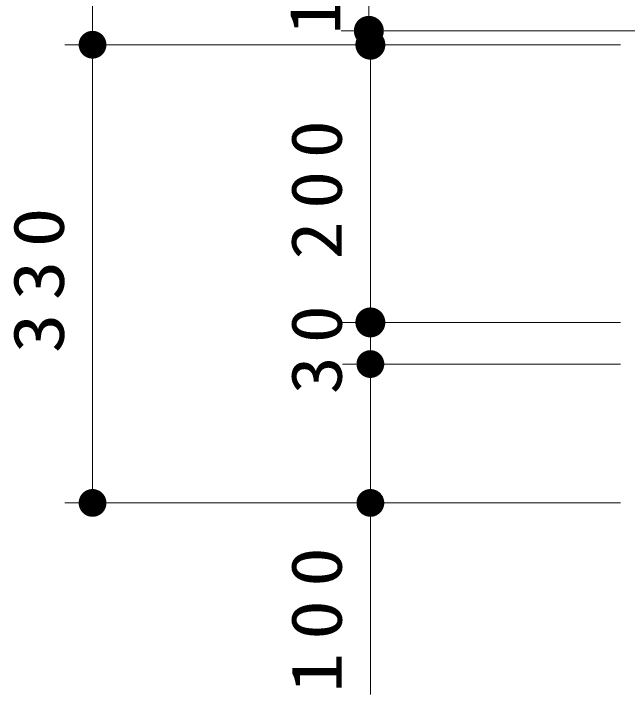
# Model space of a CAD drawing. Units: millimetres on the paper, scale 1:20. Extents: x -365 to 12, y -38 to 257.
# Drawn here: x -136.52 to -114.43, y 78.69 to 103.21 of the extents above; entities that cross this region are included whole.
import ezdxf

# ---------------------------------------------------------------- set-up
doc = ezdxf.new("R2010")
doc.units = ezdxf.units.MM
doc.layers.add('LY_1', color=7, linetype='Continuous', lineweight=25)
doc.styles.add('ＭＳ ゴシック', font='')
doc.styles.get('ＭＳ ゴシック').set_extended_font_data('MS Gothic')

# ---------------------------------------------------------------- blocks, each defined once
blk = doc.blocks.new('filled_dot')
at = {"color": 0, "linetype": 'Continuous', "lineweight": -2, "const_width": 1.25}
blk.add_lwpolyline([(-0.625, 0, 1), (0.625, 0, 1)], format="xyb", close=True, dxfattribs=at)

msp = doc.modelspace()

# ---------------------------------------------------------------- linework, layer by layer
at = {"layer": 'LY_1', "lineweight": 13}
for p, q in [((-133.683, 102.086), (-133.683, 122.072)), ((-123.738, 102.086), (-123.738, 106.252)), ((-111.683, 102.586), (-124.738, 102.586)), ((-114.683, 102.086), (-134.683, 102.086)), ((-133.683, 85.586), (-133.683, 102.086)), ((-123.683, 92.086), (-123.683, 102.086)), ((-114.683, 92.086), (-124.683, 92.086)), ((-123.683, 90.586), (-123.683, 92.086)), ((-114.683, 90.586), (-124.683, 90.586)), ((-123.683, 78.691), (-123.683, 90.586)), ((-114.683, 85.586), (-134.683, 85.586))]:
    msp.add_line(p, q, dxfattribs=at)

# ---------------------------------------------------------------- block references
for p, xscale, yscale, rotation in [((-123.738, 102.586), 0.431, 0.431, 270), ((-133.683, 102.086), 0.4, 0.4, 270), ((-123.683, 102.086), 0.431, 0.431, 270), ((-123.683, 92.086), 0.431, 0.431, 270), ((-123.683, 90.586), 0.4, 0.4, 270), ((-133.683, 85.586), 0.4, 0.4, 90), ((-123.683, 85.586), 0.4, 0.4, 90)]:
    msp.add_blockref('filled_dot', p, dxfattribs=dict(at, xscale=xscale, yscale=yscale, rotation=rotation))

# ---------------------------------------------------------------- texts
at = {"layer": 'LY_1', "char_height": 1.833, "attachment_point": 8, "rotation": 90, "style": 'ＭＳ ゴシック'}
for s, insert in [('\\T1.34;\\W1.1;10', (-124.738, 104.283)), ('\\T1.33;\\W1.1;200', (-124.683, 97.086)), ('\\T1.33;\\W1.15;330', (-134.683, 93.836)), ('\\T1.34;\\W1.1;30', (-124.683, 91.336)), ('\\T1.33;\\W1.15;100', (-124.683, 81.608))]:
    msp.add_mtext(s, dxfattribs=dict(at, insert=insert))

doc.saveas('drawing.dxf')
